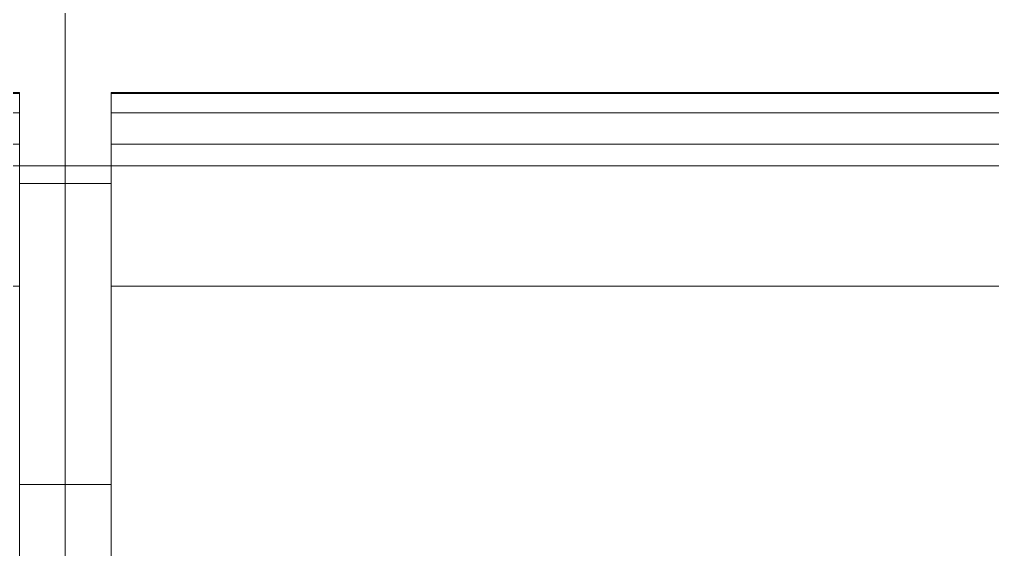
# Model space of a CAD drawing. Header units: millimetres. Extents: x -46169 to 237885, y -84465 to 18123.
# Drawn here: x 229166 to 229686, y -80488 to -80205 of the extents above; entities that cross this region are included whole.
import ezdxf

# ---------------------------------------------------------------- set-up
doc = ezdxf.new("R2010")
doc.units = ezdxf.units.MM
doc.header["$MEASUREMENT"] = 0
doc.linetypes.add('Wipeout_Contour', pattern=[1000, 0, -1000])
doc.layers.add('0_Pen_No__85', color=8, linetype='Continuous', lineweight=20)
doc.layers.add('New_A-35-M_FFE_Fixed_Pen_No__1', color=7, linetype='Continuous', lineweight=13)
doc.layers.add('New_A-25-M_Wall_Ext', color=7, linetype='Continuous')
doc.layers.add('New_A-35-M_FFE_Fixed', color=7, linetype='Continuous')

# ---------------------------------------------------------------- blocks, each defined once
blk = doc.blocks.new('Section Elem_264_4', base_point=(208268.76, -84332.61))
at = {"color": 254, "linetype": 'Wipeout_Contour', "lineweight": 0, "ltscale": 1471080.750781652}
blk.add_wipeout([(233831.37, -78182.61), (228748.41, -78182.61), (228748.41, -79726.43), (233320.44, -79726.43), (233320.44, -80282.61), (233831.37, -80282.61)], dxfattribs=at).dxf.layer = 'New_A-25-M_Wall_Ext'
blk = doc.blocks.new('Section Elem_276_4', base_point=(208268.76, -84332.61))
at = {"color": 254, "linetype": 'Wipeout_Contour', "lineweight": 0, "ltscale": 970304.18425}
blk.add_wipeout([(228664.94, -80254.45), (228664.94, -80255.42), (229165.94, -80255.42), (229165.94, -80254.45)], dxfattribs=at).dxf.layer = 'New_A-35-M_FFE_Fixed'
at = {"color": 254, "linetype": 'Wipeout_Contour', "lineweight": 0, "ltscale": 970310.455427}
blk.add_wipeout([(228664.94, -80258.61), (228664.94, -80260.74), (229165.94, -80260.74), (229165.94, -80258.61)], dxfattribs=at).dxf.layer = 'New_A-35-M_FFE_Fixed'
at = {"color": 254, "linetype": 'Wipeout_Contour', "lineweight": 0, "ltscale": 970323.768818}
blk.add_wipeout([(228664.94, -80268.38), (228664.94, -80271.08), (229165.94, -80271.08), (229165.94, -80268.38)], dxfattribs=at).dxf.layer = 'New_A-35-M_FFE_Fixed'
at = {"color": 254, "linetype": 'Wipeout_Contour', "lineweight": 0, "ltscale": 971357.838239}
blk.add_wipeout([(229190.44, -80292.11), (229165.94, -80292.11), (229165.94, -80311.28), (229190.44, -80311.28)], dxfattribs=at).dxf.layer = 'New_A-35-M_FFE_Fixed'
at = {"color": 254, "linetype": 'Wipeout_Contour', "lineweight": 0, "ltscale": 970529.691752}
blk.add_wipeout([(228664.94, -80346.96), (228664.94, -80503.33), (229165.94, -80503.33), (229165.94, -80346.96)], dxfattribs=at).dxf.layer = 'New_A-35-M_FFE_Fixed'
at = {"color": 254, "linetype": 'Wipeout_Contour', "lineweight": 0, "ltscale": 970305.749339}
blk.add_wipeout([(228664.94, -80255.42), (228664.94, -80256.82), (229165.94, -80256.82), (229165.94, -80255.42)], dxfattribs=at).dxf.layer = 'New_A-35-M_FFE_Fixed'
at = {"color": 254, "linetype": 'Wipeout_Contour', "lineweight": 0, "ltscale": 970316.730979}
blk.add_wipeout([(228664.94, -80263.13), (228664.94, -80265.7), (229165.94, -80265.7), (229165.94, -80263.13)], dxfattribs=at).dxf.layer = 'New_A-35-M_FFE_Fixed'
at = {"color": 254, "linetype": 'Wipeout_Contour', "lineweight": 0, "ltscale": 971383.55119}
blk.add_wipeout([(229190.44, -80311.28), (229165.94, -80311.28), (229165.94, -80330.99), (229190.44, -80330.99)], dxfattribs=at).dxf.layer = 'New_A-35-M_FFE_Fixed'
at = {"color": 254, "linetype": 'Wipeout_Contour', "lineweight": 0, "ltscale": 971436.674374}
blk.add_wipeout([(229165.94, -80371.46), (229190.44, -80371.46), (229190.44, -80351.09), (229165.94, -80351.09)], dxfattribs=at).dxf.layer = 'New_A-35-M_FFE_Fixed'
at = {"color": 254, "linetype": 'Wipeout_Contour', "lineweight": 0, "ltscale": 971490.868283}
blk.add_wipeout([(229190.44, -80391.97), (229165.94, -80391.97), (229165.94, -80412.46), (229190.44, -80412.46)], dxfattribs=at).dxf.layer = 'New_A-35-M_FFE_Fixed'
at = {"color": 254, "linetype": 'Wipeout_Contour', "lineweight": 0, "ltscale": 971590.04483}
blk.add_wipeout([(229165.94, -80480.58), (229190.44, -80480.58), (229190.44, -80473.58), (229165.94, -80473.58)], dxfattribs=at).dxf.layer = 'New_A-35-M_FFE_Fixed'
at = {"color": 254, "linetype": 'Wipeout_Contour', "lineweight": 0, "ltscale": 970296.715926}
blk.add_wipeout([(228664.94, -80244.13), (228664.94, -80254.45), (229165.94, -80254.45), (229165.94, -80244.13)], dxfattribs=at).dxf.layer = 'New_A-35-M_FFE_Fixed'
at = {"color": 254, "linetype": 'Wipeout_Contour', "lineweight": 0, "ltscale": 1214253.327206702}
blk.add_wipeout([(229165.94, -80351.09), (229190.44, -80351.09), (229190.44, -80330.99), (229165.94, -80330.99), (229165.94, -80346.96)], dxfattribs=at).dxf.layer = 'New_A-35-M_FFE_Fixed'
at = {"color": 254, "linetype": 'Wipeout_Contour', "lineweight": 0, "ltscale": 971463.728111}
blk.add_wipeout([(229165.94, -80391.97), (229190.44, -80391.97), (229190.44, -80371.46), (229165.94, -80371.46)], dxfattribs=at).dxf.layer = 'New_A-35-M_FFE_Fixed'
at = {"color": 254, "linetype": 'Wipeout_Contour', "lineweight": 0, "ltscale": 971580.798451}
blk.add_wipeout([(229165.94, -80473.58), (229190.44, -80473.58), (229190.44, -80466.62), (229165.94, -80466.62)], dxfattribs=at).dxf.layer = 'New_A-35-M_FFE_Fixed'
at = {"color": 254, "linetype": 'Wipeout_Contour', "lineweight": 0, "ltscale": 971599.329795}
blk.add_wipeout([(229165.94, -80487.59), (229190.44, -80487.59), (229190.44, -80480.58), (229165.94, -80480.58)], dxfattribs=at).dxf.layer = 'New_A-35-M_FFE_Fixed'
at = {"layer": 'New_A-35-M_FFE_Fixed_Pen_No__1', "linetype": 'Continuous'}
blk.add_line((229165.94, -80346.96), (228664.94, -80346.96), dxfattribs=at)
at = {"color": 254, "linetype": 'Wipeout_Contour', "lineweight": 0, "ltscale": 1456925.929081133}
blk.add_wipeout([(229165.94, -80256.82), (229165.94, -80258.61), (229165.94, -80263.87), (229190.44, -80263.87), (229190.44, -80249.35), (229165.94, -80249.35)], dxfattribs=at).dxf.layer = 'New_A-35-M_FFE_Fixed'
at = {"color": 254, "linetype": 'Wipeout_Contour', "lineweight": 0, "ltscale": 971571.610742}
blk.add_wipeout([(229165.94, -80466.62), (229190.44, -80466.62), (229190.44, -80459.71), (229165.94, -80459.71)], dxfattribs=at).dxf.layer = 'New_A-35-M_FFE_Fixed'
at = {"layer": 'New_A-35-M_FFE_Fixed_Pen_No__1', "linetype": 'Continuous'}
for p, q in [((229165.94, -80254.45), (228664.94, -80254.45)), ((229165.94, -80255.42), (229165.94, -80254.45)), ((229165.94, -80256.82), (229165.94, -80255.42)), ((229165.94, -80258.61), (229165.94, -80256.82)), ((229165.94, -80260.74), (229165.94, -80258.61))]:
    blk.add_line(p, q, dxfattribs=at)
at = {"color": 254, "linetype": 'Wipeout_Contour', "lineweight": 0, "ltscale": 1940580.453629208}
blk.add_wipeout([(228640.44, -80249.35), (228664.94, -80249.35), (228664.94, -80243.61), (229165.94, -80243.61), (229165.94, -80249.35), (229190.44, -80249.35), (229190.44, -80234.61), (228640.44, -80234.61)], dxfattribs=at).dxf.layer = 'New_A-35-M_FFE_Fixed'
at = {"color": 254, "linetype": 'Wipeout_Contour', "lineweight": 0, "ltscale": 1214135.493236687}
blk.add_wipeout([(229165.94, -80263.87), (229165.94, -80271.08), (229165.94, -80278.13), (229190.44, -80278.13), (229190.44, -80263.87)], dxfattribs=at).dxf.layer = 'New_A-35-M_FFE_Fixed'
at = {"color": 254, "linetype": 'Wipeout_Contour', "lineweight": 0, "ltscale": 971562.501765}
blk.add_wipeout([(229190.44, -80452.87), (229165.94, -80452.87), (229165.94, -80459.71), (229190.44, -80459.71)], dxfattribs=at).dxf.layer = 'New_A-35-M_FFE_Fixed'
at = {"layer": 'New_A-35-M_FFE_Fixed_Pen_No__1', "linetype": 'Continuous'}
for p, q in [((229165.94, -80243.61), (228664.94, -80243.61)), ((229165.94, -80244.13), (228664.94, -80244.13)), ((229165.94, -80244.13), (229165.94, -80243.61)), ((229165.94, -80254.45), (229165.94, -80244.13)), ((229165.94, -80263.13), (229165.94, -80260.74)), ((229165.94, -80265.7), (229165.94, -80263.13)), ((229165.94, -80268.38), (229165.94, -80265.7)), ((229165.94, -80271.08), (228664.94, -80271.08)), ((229165.94, -80271.08), (229165.94, -80268.38))]:
    blk.add_line(p, q, dxfattribs=at)
at = {"color": 254, "linetype": 'Wipeout_Contour', "lineweight": 0, "ltscale": 970267.412433}
blk.add_wipeout([(228640.44, -80234.61), (229190.44, -80234.61), (229190.44, -80219.66), (228640.44, -80219.66)], dxfattribs=at).dxf.layer = 'New_A-35-M_FFE_Fixed'
at = {"color": 254, "linetype": 'Wipeout_Contour', "lineweight": 0, "ltscale": 971335.915667}
blk.add_wipeout([(229165.94, -80292.11), (229190.44, -80292.11), (229190.44, -80278.13), (229165.94, -80278.13)], dxfattribs=at).dxf.layer = 'New_A-35-M_FFE_Fixed'
at = {"color": 254, "linetype": 'Wipeout_Contour', "lineweight": 0, "ltscale": 971544.67852}
blk.add_wipeout([(229190.44, -80432.81), (229165.94, -80432.81), (229165.94, -80452.87), (229190.44, -80452.87)], dxfattribs=at).dxf.layer = 'New_A-35-M_FFE_Fixed'
at = {"layer": 'New_A-35-M_FFE_Fixed_Pen_No__1', "linetype": 'Continuous'}
for p, q in [((229165.94, -80346.96), (229165.94, -80271.08)), ((229190.44, -80292.11), (229165.94, -80292.11)), ((229190.44, -80452.87), (229165.94, -80452.87))]:
    blk.add_line(p, q, dxfattribs=at)
at = {"color": 254, "linetype": 'Wipeout_Contour', "lineweight": 0, "ltscale": 970247.523636}
blk.add_wipeout([(228640.44, -80219.66), (229190.44, -80219.66), (229190.44, -80204.54), (228640.44, -80204.54)], dxfattribs=at).dxf.layer = 'New_A-35-M_FFE_Fixed'
at = {"color": 254, "linetype": 'Wipeout_Contour', "lineweight": 0, "ltscale": 971517.912395}
blk.add_wipeout([(229165.94, -80432.81), (229190.44, -80432.81), (229190.44, -80412.46), (229165.94, -80412.46)], dxfattribs=at).dxf.layer = 'New_A-35-M_FFE_Fixed'
at = {"layer": 'New_A-35-M_FFE_Fixed_Pen_No__1', "linetype": 'Continuous'}
blk.add_line((229165.94, -80503.33), (229165.94, -80346.96), dxfattribs=at)
blk = doc.blocks.new('Section Elem_277_4', base_point=(208268.76, -84332.61))
at = {"color": 254, "linetype": 'Wipeout_Contour', "lineweight": 0, "ltscale": 972303.9678}
blk.add_wipeout([(229190.44, -80189.27), (229190.44, -80204.54), (229740.44, -80204.54), (229740.44, -80189.27)], dxfattribs=at).dxf.layer = 'New_A-35-M_FFE_Fixed'
at = {"color": 254, "linetype": 'Wipeout_Contour', "lineweight": 0, "ltscale": 972365.950651}
blk.add_wipeout([(229715.94, -80243.61), (229214.94, -80243.61), (229214.94, -80244.13), (229715.94, -80244.13)], dxfattribs=at).dxf.layer = 'New_A-35-M_FFE_Fixed'
at = {"color": 254, "linetype": 'Wipeout_Contour', "lineweight": 0, "ltscale": 972380.563689}
blk.add_wipeout([(229715.94, -80254.45), (229214.94, -80254.45), (229214.94, -80255.42), (229715.94, -80255.42)], dxfattribs=at).dxf.layer = 'New_A-35-M_FFE_Fixed'
at = {"color": 254, "linetype": 'Wipeout_Contour', "lineweight": 0, "ltscale": 972396.555475}
blk.add_wipeout([(229715.94, -80265.7), (229214.94, -80265.7), (229214.94, -80268.38), (229715.94, -80268.38)], dxfattribs=at).dxf.layer = 'New_A-35-M_FFE_Fixed'
at = {"color": 254, "linetype": 'Wipeout_Contour', "lineweight": 0, "ltscale": 1458960.432232969}
blk.add_wipeout([(229715.94, -80346.96), (229214.94, -80346.96), (229214.94, -80503.33), (229244.94, -80503.33), (229685.94, -80503.33), (229715.94, -80503.33)], dxfattribs=at).dxf.layer = 'New_A-35-M_FFE_Fixed'
at = {"color": 254, "linetype": 'Wipeout_Contour', "lineweight": 0, "ltscale": 972384.234184}
blk.add_wipeout([(229715.94, -80256.82), (229214.94, -80256.82), (229214.94, -80258.61), (229715.94, -80258.61)], dxfattribs=at).dxf.layer = 'New_A-35-M_FFE_Fixed'
at = {"color": 254, "linetype": 'Wipeout_Contour', "lineweight": 0, "ltscale": 972452.015229}
blk.add_wipeout([(229715.94, -80271.08), (229214.94, -80271.08), (229214.94, -80346.96), (229715.94, -80346.96)], dxfattribs=at).dxf.layer = 'New_A-35-M_FFE_Fixed'
at = {"color": 254, "linetype": 'Wipeout_Contour', "lineweight": 0, "ltscale": 971529.15404}
blk.add_wipeout([(229190.44, -80351.09), (229190.44, -80371.46), (229214.94, -80371.46), (229214.94, -80351.09)], dxfattribs=at).dxf.layer = 'New_A-35-M_FFE_Fixed'
at = {"color": 254, "linetype": 'Wipeout_Contour', "lineweight": 0, "ltscale": 971583.342772}
blk.add_wipeout([(229190.44, -80391.97), (229190.44, -80412.46), (229214.94, -80412.46), (229214.94, -80391.97)], dxfattribs=at).dxf.layer = 'New_A-35-M_FFE_Fixed'
at = {"color": 254, "linetype": 'Wipeout_Contour', "lineweight": 0, "ltscale": 971682.509913}
blk.add_wipeout([(229190.44, -80473.58), (229190.44, -80480.58), (229214.94, -80480.58), (229214.94, -80473.58)], dxfattribs=at).dxf.layer = 'New_A-35-M_FFE_Fixed'
at = {"color": 254, "linetype": 'Wipeout_Contour', "lineweight": 0, "ltscale": 972386.821503}
blk.add_wipeout([(229715.94, -80258.61), (229214.94, -80258.61), (229214.94, -80260.74), (229715.94, -80260.74)], dxfattribs=at).dxf.layer = 'New_A-35-M_FFE_Fixed'
at = {"color": 254, "linetype": 'Wipeout_Contour', "lineweight": 0, "ltscale": 972400.106443}
blk.add_wipeout([(229715.94, -80268.38), (229214.94, -80268.38), (229214.94, -80271.08), (229715.94, -80271.08)], dxfattribs=at).dxf.layer = 'New_A-35-M_FFE_Fixed'
at = {"color": 254, "linetype": 'Wipeout_Contour', "lineweight": 0, "ltscale": 971450.325386}
blk.add_wipeout([(229190.44, -80311.28), (229214.94, -80311.28), (229214.94, -80292.11), (229190.44, -80292.11)], dxfattribs=at).dxf.layer = 'New_A-35-M_FFE_Fixed'
at = {"color": 254, "linetype": 'Wipeout_Contour', "lineweight": 0, "ltscale": 971556.205201}
blk.add_wipeout([(229190.44, -80371.46), (229190.44, -80391.97), (229214.94, -80391.97), (229214.94, -80371.46)], dxfattribs=at).dxf.layer = 'New_A-35-M_FFE_Fixed'
at = {"color": 254, "linetype": 'Wipeout_Contour', "lineweight": 0, "ltscale": 971673.264384}
blk.add_wipeout([(229190.44, -80466.62), (229190.44, -80473.58), (229214.94, -80473.58), (229214.94, -80466.62)], dxfattribs=at).dxf.layer = 'New_A-35-M_FFE_Fixed'
at = {"color": 254, "linetype": 'Wipeout_Contour', "lineweight": 0, "ltscale": 971691.794012}
blk.add_wipeout([(229190.44, -80480.58), (229190.44, -80487.59), (229214.94, -80487.59), (229214.94, -80480.58)], dxfattribs=at).dxf.layer = 'New_A-35-M_FFE_Fixed'
at = {"layer": 'New_A-35-M_FFE_Fixed_Pen_No__1', "linetype": 'Continuous'}
for p, q in [((229190.44, -80391.97), (229190.44, -80371.46)), ((229190.44, -80480.58), (229190.44, -80473.58)), ((229190.44, -80487.59), (229190.44, -80480.58)), ((229190.44, -80494.61), (229190.44, -80487.59))]:
    blk.add_line(p, q, dxfattribs=at)
at = {"color": 254, "linetype": 'Wipeout_Contour', "lineweight": 0, "ltscale": 972382.125462}
blk.add_wipeout([(229715.94, -80255.42), (229214.94, -80255.42), (229214.94, -80256.82), (229715.94, -80256.82)], dxfattribs=at).dxf.layer = 'New_A-35-M_FFE_Fixed'
at = {"color": 254, "linetype": 'Wipeout_Contour', "lineweight": 0, "ltscale": 972389.803551}
blk.add_wipeout([(229715.94, -80260.74), (229214.94, -80260.74), (229214.94, -80263.13), (229715.94, -80263.13)], dxfattribs=at).dxf.layer = 'New_A-35-M_FFE_Fixed'
at = {"color": 254, "linetype": 'Wipeout_Contour', "lineweight": 0, "ltscale": 971476.035902}
blk.add_wipeout([(229190.44, -80311.28), (229190.44, -80330.99), (229214.94, -80330.99), (229214.94, -80311.28)], dxfattribs=at).dxf.layer = 'New_A-35-M_FFE_Fixed'
at = {"color": 254, "linetype": 'Wipeout_Contour', "lineweight": 0, "ltscale": 971664.077566}
blk.add_wipeout([(229190.44, -80459.71), (229190.44, -80466.62), (229214.94, -80466.62), (229214.94, -80459.71)], dxfattribs=at).dxf.layer = 'New_A-35-M_FFE_Fixed'
at = {"layer": 'New_A-35-M_FFE_Fixed_Pen_No__1', "linetype": 'Continuous'}
blk.add_line((229190.44, -80473.58), (229190.44, -80466.62), dxfattribs=at)
at = {"color": 254, "linetype": 'Wipeout_Contour', "lineweight": 0, "ltscale": 972373.111354}
blk.add_wipeout([(229214.94, -80244.13), (229214.94, -80254.45), (229715.94, -80254.45), (229715.94, -80244.13)], dxfattribs=at).dxf.layer = 'New_A-35-M_FFE_Fixed'
at = {"color": 254, "linetype": 'Wipeout_Contour', "lineweight": 0, "ltscale": 972393.083656}
blk.add_wipeout([(229715.94, -80263.13), (229214.94, -80263.13), (229214.94, -80265.7), (229715.94, -80265.7)], dxfattribs=at).dxf.layer = 'New_A-35-M_FFE_Fixed'
at = {"color": 254, "linetype": 'Wipeout_Contour', "lineweight": 0, "ltscale": 1214391.106512041}
blk.add_wipeout([(229214.94, -80330.99), (229190.44, -80330.99), (229190.44, -80351.09), (229214.94, -80351.09), (229214.94, -80346.96)], dxfattribs=at).dxf.layer = 'New_A-35-M_FFE_Fixed'
at = {"color": 254, "linetype": 'Wipeout_Contour', "lineweight": 0, "ltscale": 971654.969467}
blk.add_wipeout([(229190.44, -80452.87), (229190.44, -80459.71), (229214.94, -80459.71), (229214.94, -80452.87)], dxfattribs=at).dxf.layer = 'New_A-35-M_FFE_Fixed'
at = {"layer": 'New_A-35-M_FFE_Fixed_Pen_No__1', "linetype": 'Continuous'}
for p, q in [((229190.44, -80330.99), (229190.44, -80311.28)), ((229190.44, -80351.09), (229190.44, -80330.99)), ((229214.94, -80346.96), (229715.94, -80346.96)), ((229190.44, -80371.46), (229190.44, -80351.09)), ((229190.44, -80466.62), (229190.44, -80459.71))]:
    blk.add_line(p, q, dxfattribs=at)
at = {"color": 254, "linetype": 'Wipeout_Contour', "lineweight": 0, "ltscale": 1214247.462807868}
blk.add_wipeout([(229214.94, -80249.35), (229190.44, -80249.35), (229190.44, -80263.87), (229214.94, -80263.87), (229214.94, -80250.9)], dxfattribs=at).dxf.layer = 'New_A-35-M_FFE_Fixed'
at = {"color": 254, "linetype": 'Wipeout_Contour', "lineweight": 0, "ltscale": 971637.147942}
blk.add_wipeout([(229190.44, -80432.81), (229190.44, -80452.87), (229214.94, -80452.87), (229214.94, -80432.81)], dxfattribs=at).dxf.layer = 'New_A-35-M_FFE_Fixed'
at = {"layer": 'New_A-35-M_FFE_Fixed_Pen_No__1', "linetype": 'Continuous'}
for p, q in [((229214.94, -80254.45), (229715.94, -80254.45)), ((229214.94, -80255.42), (229214.94, -80254.45)), ((229214.94, -80256.82), (229214.94, -80255.42)), ((229214.94, -80258.61), (229214.94, -80256.82)), ((229214.94, -80260.74), (229214.94, -80258.61)), ((229190.44, -80459.71), (229190.44, -80452.87)), ((229190.44, -80452.87), (229214.94, -80452.87))]:
    blk.add_line(p, q, dxfattribs=at)
at = {"color": 254, "linetype": 'Wipeout_Contour', "lineweight": 0, "ltscale": 1944733.272130009}
blk.add_wipeout([(229740.44, -80234.61), (229190.44, -80234.61), (229190.44, -80249.35), (229214.94, -80249.35), (229214.94, -80243.61), (229715.94, -80243.61), (229715.94, -80249.35), (229740.44, -80249.35)], dxfattribs=at).dxf.layer = 'New_A-35-M_FFE_Fixed'
at = {"color": 254, "linetype": 'Wipeout_Contour', "lineweight": 0, "ltscale": 1214271.384235319}
blk.add_wipeout([(229214.94, -80263.87), (229190.44, -80263.87), (229190.44, -80278.13), (229214.94, -80278.13), (229214.94, -80265.7)], dxfattribs=at).dxf.layer = 'New_A-35-M_FFE_Fixed'
at = {"color": 254, "linetype": 'Wipeout_Contour', "lineweight": 0, "ltscale": 971610.38432}
blk.add_wipeout([(229190.44, -80432.81), (229214.94, -80432.81), (229214.94, -80412.46), (229190.44, -80412.46)], dxfattribs=at).dxf.layer = 'New_A-35-M_FFE_Fixed'
at = {"layer": 'New_A-35-M_FFE_Fixed_Pen_No__1', "linetype": 'Continuous'}
for p, q in [((229214.94, -80243.61), (229715.94, -80243.61)), ((229214.94, -80244.13), (229214.94, -80243.61)), ((229214.94, -80244.13), (229715.94, -80244.13)), ((229214.94, -80254.45), (229214.94, -80244.13)), ((229190.44, -80263.87), (229190.44, -80249.35)), ((229214.94, -80263.13), (229214.94, -80260.74)), ((229214.94, -80265.7), (229214.94, -80263.13)), ((229214.94, -80268.38), (229214.94, -80265.7)), ((229214.94, -80271.08), (229214.94, -80268.38)), ((229214.94, -80271.08), (229715.94, -80271.08)), ((229214.94, -80503.33), (229214.94, -80346.96)), ((229190.44, -80412.46), (229190.44, -80391.97)), ((229190.44, -80432.81), (229190.44, -80412.46)), ((229190.44, -80452.87), (229190.44, -80432.81))]:
    blk.add_line(p, q, dxfattribs=at)
at = {"color": 254, "linetype": 'Wipeout_Contour', "lineweight": 0, "ltscale": 972343.87035}
blk.add_wipeout([(229740.44, -80234.61), (229740.44, -80219.66), (229190.44, -80219.66), (229190.44, -80234.61)], dxfattribs=at).dxf.layer = 'New_A-35-M_FFE_Fixed'
at = {"color": 254, "linetype": 'Wipeout_Contour', "lineweight": 0, "ltscale": 971428.404936}
blk.add_wipeout([(229190.44, -80292.11), (229214.94, -80292.11), (229214.94, -80278.13), (229190.44, -80278.13)], dxfattribs=at).dxf.layer = 'New_A-35-M_FFE_Fixed'
at = {"layer": 'New_A-35-M_FFE_Fixed_Pen_No__1', "linetype": 'Continuous'}
for p, q in [((229190.44, -80249.35), (229190.44, -80234.61)), ((229190.44, -80278.13), (229190.44, -80263.87)), ((229214.94, -80346.96), (229214.94, -80271.08)), ((229190.44, -80292.11), (229190.44, -80278.13)), ((229190.44, -80311.28), (229190.44, -80292.11)), ((229190.44, -80292.11), (229214.94, -80292.11))]:
    blk.add_line(p, q, dxfattribs=at)
at = {"color": 254, "linetype": 'Wipeout_Contour', "lineweight": 0, "ltscale": 972324.024027}
blk.add_wipeout([(229190.44, -80219.66), (229740.44, -80219.66), (229740.44, -80204.54), (229190.44, -80204.54)], dxfattribs=at).dxf.layer = 'New_A-35-M_FFE_Fixed'
at = {"layer": 'New_A-35-M_FFE_Fixed_Pen_No__1', "linetype": 'Continuous'}
for p, q in [((229190.44, -80204.54), (229190.44, -80189.27)), ((229190.44, -80219.66), (229190.44, -80204.54)), ((229190.44, -80234.61), (229190.44, -80219.66))]:
    blk.add_line(p, q, dxfattribs=at)
blk = doc.blocks.new('I-07 Lecture Theatre Elevation_STORY_MARKER', base_point=(208268.76, -84332.61))
at = {"layer": '0_Pen_No__85', "linetype": 'Continuous'}
blk.add_line((221407.18, -80282.61), (234222.59, -80282.61), dxfattribs=at)

msp = doc.modelspace()

# ---------------------------------------------------------------- block references
at = {"layer": 'New_A-25-M_Wall_Ext'}
msp.add_blockref('Section Elem_264_4', (208268.76, -84332.61), dxfattribs=at)

# ---------------------------------------------------------------- next in the draw order: block references
at = {"layer": 'New_A-35-M_FFE_Fixed'}
msp.add_blockref('Section Elem_276_4', (208268.76, -84332.61), dxfattribs=at)

# ---------------------------------------------------------------- next in the draw order: block references
msp.add_blockref('Section Elem_277_4', (208268.76, -84332.61), dxfattribs=at)

# ---------------------------------------------------------------- next in the draw order: block references
at = {"linetype": 'Continuous', "lineweight": 0}
msp.add_blockref('I-07 Lecture Theatre Elevation_STORY_MARKER', (208268.76, -84332.61), dxfattribs=at)

doc.saveas('drawing.dxf')
